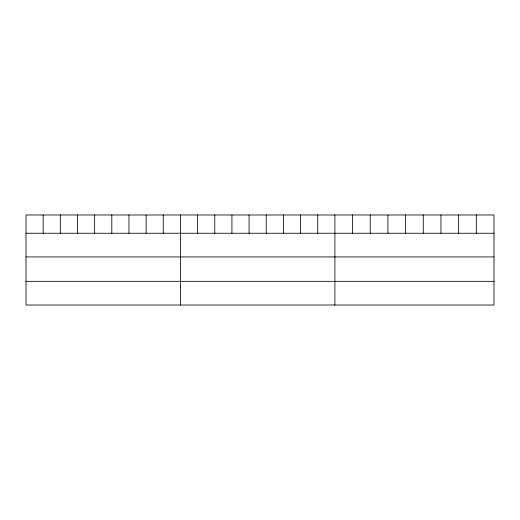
<?xml version="1.0" encoding="UTF-8"?>
<svg xmlns="http://www.w3.org/2000/svg" width="520" height="520" viewBox="0 0 520 520"><rect width="100%" height="100%" fill="white"/><g stroke="black" fill="none" stroke-linecap="round" stroke-linejoin="round"><path stroke-width="0.78" d="M494 233.253L494 305.019L26 305.019L26 214.981L494 214.981L494 233.253L26 233.253M26 256.939L494 256.939M26 281.339L494 281.339M476.32 214.981L476.32 233.253M458.64 214.981L458.64 233.253M440.96 214.981L440.96 233.253M423.28 214.981L423.28 233.253M405.6 214.981L405.6 233.253M387.92 214.981L387.92 233.253M370.24 214.981L370.24 233.253M352.56 214.981L352.56 233.253M334.88 214.981L334.88 305.019M317.72 214.981L317.72 233.253M300.56 214.981L300.56 233.253M283.4 214.981L283.4 233.253M266.24 214.981L266.24 233.253M249.08 214.981L249.08 233.253M231.92 214.981L231.92 233.253M214.76 214.981L214.76 233.253M197.6 214.981L197.6 233.253M180.44 214.981L180.44 305.019M163.28 214.981L163.28 233.253M146.12 214.981L146.12 233.253M128.96 214.981L128.96 233.253M111.8 214.981L111.8 233.253M94.64 214.981L94.64 233.253M77.48 214.981L77.48 233.253M60.32 214.981L60.32 233.253M43.16 214.981L43.16 233.253"/></g></svg>
